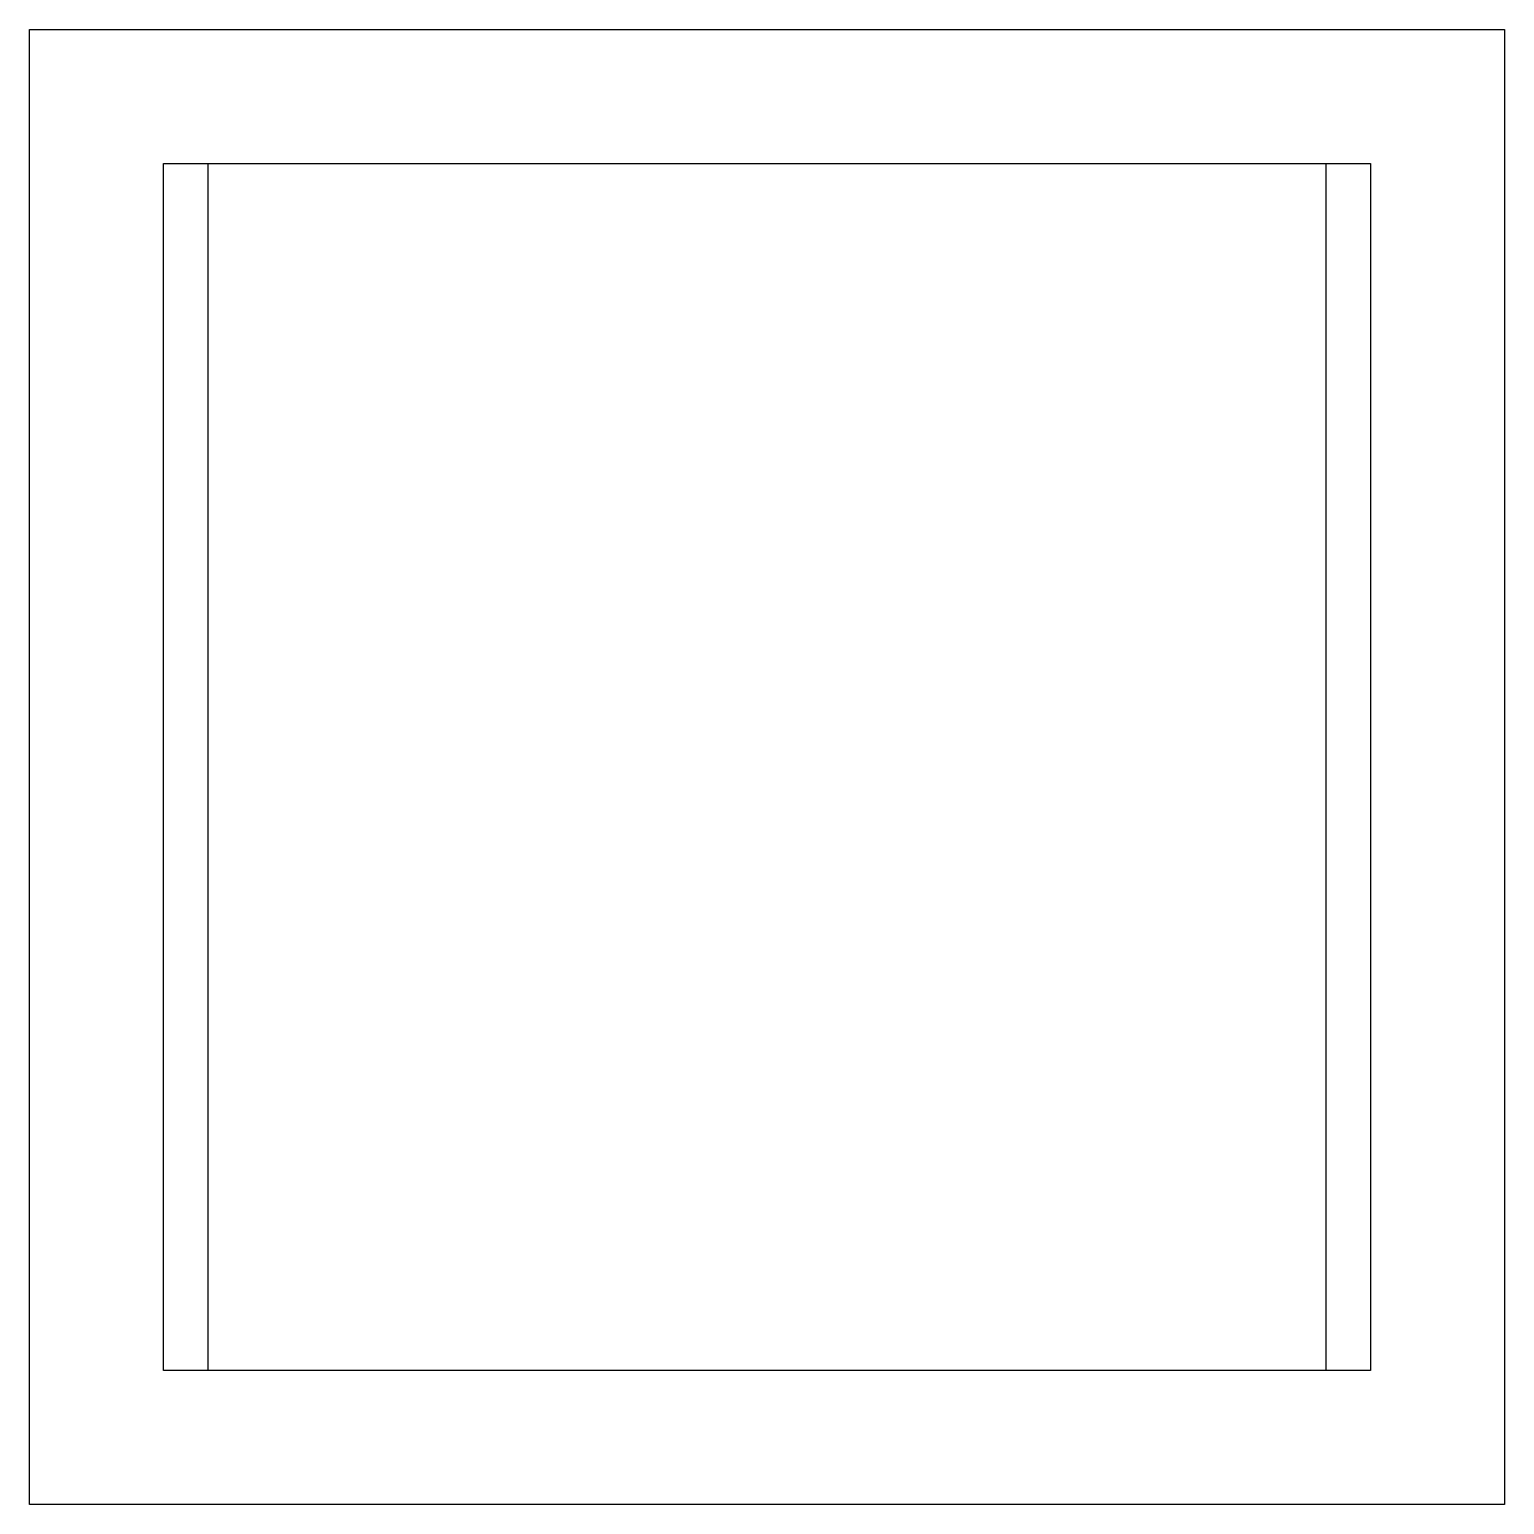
# Model space of a CAD drawing. Header units: millimetres. Extents: x -6409 to -6112, y 1006 to 1303.
import ezdxf

# ---------------------------------------------------------------- set-up
doc = ezdxf.new("R2010")
doc.units = ezdxf.units.MM
doc.header["$MEASUREMENT"] = 0
doc.layers.add('CORTE', color=1, linetype='Continuous')

msp = doc.modelspace()

# ---------------------------------------------------------------- linework, layer by layer
at = {"layer": 'CORTE'}
for points in [[(-6409.22, 1303.19), (-6112.22, 1303.19), (-6112.22, 1006.19), (-6409.22, 1006.19), (-6409.22, 1303.19)], [(-6373.22, 1033.19), (-6373.22, 1276.19)], [(-6148.22, 1276.19), (-6148.22, 1033.19)]]:
    msp.add_lwpolyline(points, dxfattribs=at)
msp.add_lwpolyline([(-6139.22, 1033.19), (-6382.22, 1033.19), (-6382.22, 1276.19), (-6139.22, 1276.19)], close=True, dxfattribs=at)

doc.saveas('drawing.dxf')
